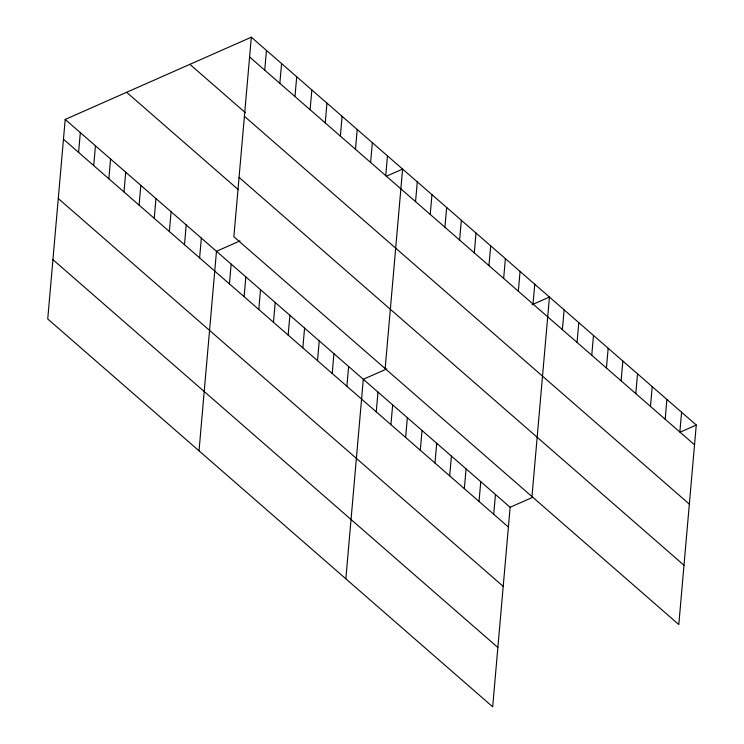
<?xml version="1.0" encoding="UTF-8"?>
<svg xmlns="http://www.w3.org/2000/svg" width="744" height="744" viewBox="0 0 744 744"><rect width="100%" height="100%" fill="white"/><g stroke="black" fill="none" stroke-linecap="round" stroke-linejoin="round"><path stroke-width="1.12" d="M65.193 119.44L47.737 318.962L492.677 706.8L510.133 507.278L65.193 119.44L251.323 37.2L696.263 425.038L678.807 624.56L233.867 236.722L251.323 37.2M78.594 152.399L80.324 132.618M93.716 165.587L95.446 145.805M108.847 178.774L110.577 158.993M123.978 191.961L125.708 172.18M139.1 205.149L140.83 185.368M154.231 218.336L155.961 198.555M169.362 231.524L171.092 211.742M184.484 244.711L186.214 224.93M199.615 257.898L201.345 238.117M199.02 450.827L216.476 251.305L240.014 240.898M229.422 283.882L231.152 264.101M244.106 296.679L245.836 276.898M264.724 70.169L266.454 50.387M258.791 309.476L260.521 289.695M279.846 83.356L281.576 63.575M273.476 322.273L275.206 302.501M294.977 96.543L296.707 76.762M288.161 335.079L289.89 315.298M310.108 109.731L311.838 89.95M302.836 347.876L304.575 328.095M325.23 122.918L326.96 103.137M317.521 360.673L319.25 340.892M340.361 136.096L342.091 116.315M332.205 373.469L333.935 353.688M355.493 149.284L357.222 129.502M346.89 386.276L348.62 366.494M370.614 162.471L372.344 142.69M345.848 578.813L363.305 379.291L386.852 368.885M385.745 175.658L387.475 155.877M376.259 411.869L377.989 392.088M385.15 368.587L402.606 169.065L387.243 175.854M390.935 424.666L392.665 404.885M415.552 201.643L417.282 181.862M405.62 437.463L407.349 417.682M430.237 214.449L431.966 194.668M420.304 450.269L422.034 430.488M444.921 227.245L446.651 207.464M434.989 463.066L436.719 443.284M459.606 240.042L461.336 220.261M449.674 475.862L451.403 456.081M474.291 252.839L476.021 233.058M464.349 488.659L466.079 468.878M488.966 265.636L490.696 245.855M479.034 501.456L480.764 481.684M503.651 278.442L505.381 258.661M493.718 514.262L495.448 494.481M518.336 291.239L520.065 271.458M533.02 304.036L534.75 284.255M531.979 496.574L549.435 297.051L532.025 304.742M562.38 329.629L564.119 309.848M577.065 342.435L578.795 322.654M591.75 355.232L593.48 335.451M606.434 368.029L608.164 348.248M621.119 380.826L622.849 361.045M635.804 393.632L637.534 373.851M650.479 406.429L652.209 386.648M665.164 419.225L666.894 399.444M679.849 432.022L681.578 412.241M510.133 507.278L532.658 497.327M680.909 431.827L696.263 425.038M249.593 56.981L694.533 444.819M189.897 64.337L245.371 112.688M244.404 116.297L689.344 504.134M239.057 177.407L683.996 565.254M126.62 92.293L238.396 189.729M63.463 139.212L508.403 527.059M58.274 198.527L503.214 586.374M52.926 259.647L497.866 647.485"/></g></svg>
